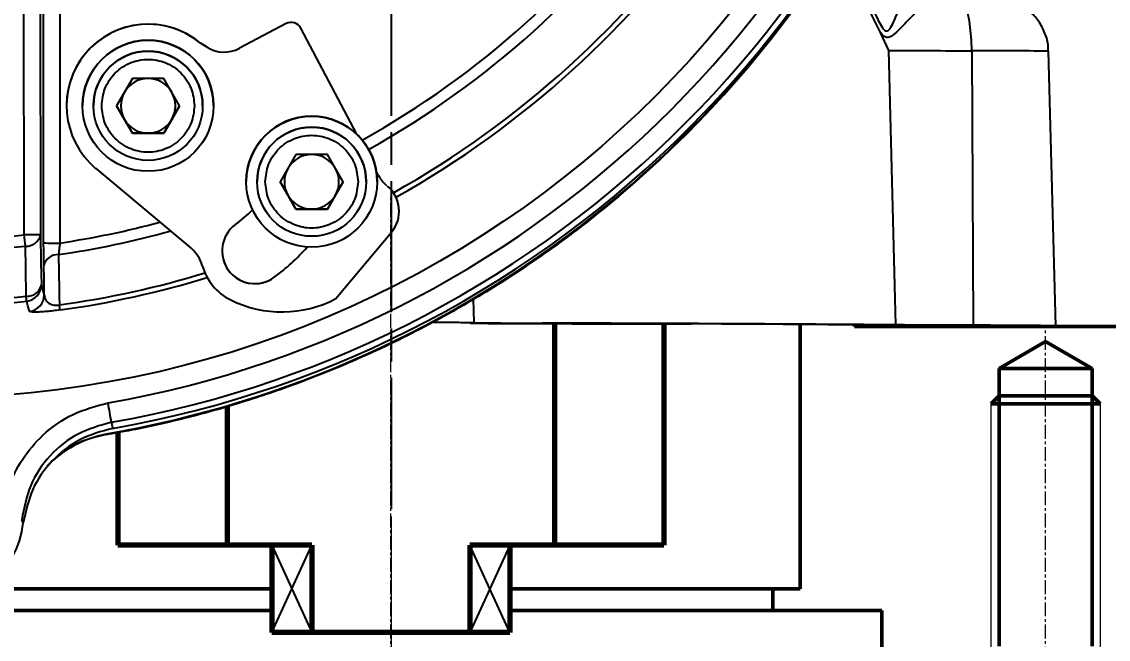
# Model space of a CAD drawing. Header units: millimetres. Extents: x 2462 to 4142, y 835 to 2023.
# Drawn here: x 3035.3 to 3134.9, y 1632 to 1688.6 of the extents above; entities that cross this region are included whole.
import ezdxf

# ---------------------------------------------------------------- set-up
doc = ezdxf.new("R2010")
doc.units = ezdxf.units.MM
doc.linetypes.add('AM_ISO08W050', pattern=[18, 12, -1.5, 3, -1.5])
doc.linetypes.add('CENTERX2', pattern=[20.32, 12.7, -2.54, 2.54, -2.54])
for name, color, linetype, lineweight in [('AM_7', 4, 'AM_ISO08W050', 25), ('CAXA0', 7, 'Continuous', 70), ('CAXA3', 7, 'Continuous', 25), ('标注', 3, 'Continuous', 13)]:
    doc.layers.add(name, color=color, linetype=linetype, lineweight=lineweight)
doc.styles.add('SLDTEXTSTYLE1', font='txt.shx', dxfattribs={"width": 0.7, "bigfont": 'gbcbig.shx'})
doc.dimstyles.new('SLDDIMSTYLE12$0', dxfattribs={"dimtxt": 12, "dimasz": 10, "dimexe": 0, "dimexo": 0.0625, "dimgap": 0.875, "dimtad": 1, "dimdec": 1, "dimlfac": 1.8, "dimrnd": 1e-09, "dimzin": 12, "dimdsep": 46, "dimtxsty": 'SLDTEXTSTYLE1', "dimcen": 0.09, "dimdle": 8.16, "dimclrd": 3, "dimclre": 3, "dimadec": 0, "dimazin": 3, "dimtfac": 1, "dimtdec": 1, "dimtofl": 0, "dimtmove": 0, "dimatfit": 3, "dimfxl": 0, "dimfrac": 2, "dimtolj": 1, "dimlwd": 5, "dimlwe": 5, "dimarcsym": 0})

# ---------------------------------------------------------------- blocks, each defined once
blk = doc.blocks.new('*D26')
at = {"layer": 'Defpoints', "color": 0, "transparency": 16777216}
for p in [(3218.485, 1897.934), (3130.073, 1660.731), (3230.485, 1660.731)]:
    blk.add_point(p, dxfattribs=at)
at = {"layer": '标注', "color": 3, "lineweight": 5, "transparency": 16777216}
blk.add_line((3218.548, 1897.934), (3230.485, 1897.934), dxfattribs=at)
at = {"layer": '标注', "color": 3, "linetype": 'Continuous', "lineweight": 5, "transparency": 16777216}
for p, q in [((3230.485, 1887.934), (3230.485, 1670.731)), ((3130.135, 1660.731), (3230.485, 1660.731))]:
    blk.add_line(p, q, dxfattribs=at)
at = {"layer": '标注', "color": 3, "transparency": 16777216}
for points in [[(3228.819, 1887.934), (3232.152, 1887.934), (3230.485, 1897.934)], [(3228.819, 1670.731), (3232.152, 1670.731), (3230.485, 1660.731)]]:
    blk.add_solid(points, dxfattribs=at)
at = {"layer": '标注', "color": 0, "transparency": 16777216, "insert": (3224.61, 1779.332), "char_height": 10, "attachment_point": 5, "rotation": 90, "style": 'SLDTEXTSTYLE1'}
blk.add_mtext('\\A1;235', dxfattribs=at)
blk = doc.blocks.new('*D27')
at = {"layer": 'Defpoints', "color": 0, "transparency": 16777216}
for p in [(2825.874, 1725.765), (3069.136, 1591.684), (3069.136, 1578.143)]:
    blk.add_point(p, dxfattribs=at)
at = {"layer": '标注', "color": 3, "lineweight": 5, "transparency": 16777216}
blk.add_line((2825.874, 1725.702), (2825.874, 1578.143), dxfattribs=at)
at = {"layer": '标注', "color": 3, "linetype": 'Continuous', "lineweight": 5, "transparency": 16777216}
for p, q in [((3069.136, 1591.621), (3069.136, 1578.143)), ((2835.874, 1578.143), (3059.136, 1578.143))]:
    blk.add_line(p, q, dxfattribs=at)
at = {"layer": '标注', "color": 3, "transparency": 16777216}
for points in [[(2835.874, 1579.81), (2835.874, 1576.477), (2825.874, 1578.143)], [(3059.136, 1579.81), (3059.136, 1576.477), (3069.136, 1578.143)]]:
    blk.add_solid(points, dxfattribs=at)
at = {"layer": '标注', "color": 0, "transparency": 16777216, "insert": (2946.443, 1584.018), "char_height": 10, "attachment_point": 5, "style": 'SLDTEXTSTYLE1'}
blk.add_mtext('\\A1;245', dxfattribs=at)
blk = doc.blocks.new('*D28')
at = {"layer": 'Defpoints', "color": 0, "transparency": 16777216}
for p in [(3069.182, 1643.319), (2902.093, 1619.41), (2902.093, 1591.631)]:
    blk.add_point(p, dxfattribs=at)
at = {"layer": '标注', "color": 3, "lineweight": 5, "transparency": 16777216}
blk.add_line((3069.182, 1643.257), (3069.182, 1591.631), dxfattribs=at)
at = {"layer": '标注', "color": 3, "linetype": 'Continuous', "lineweight": 5, "transparency": 16777216}
for p, q in [((2902.093, 1619.347), (2902.093, 1591.631)), ((3059.182, 1591.631), (2912.093, 1591.631))]:
    blk.add_line(p, q, dxfattribs=at)
at = {"layer": '标注', "color": 3, "transparency": 16777216}
for points in [[(2912.093, 1593.297), (2912.093, 1589.964), (2902.093, 1591.631)], [(3059.182, 1593.297), (3059.182, 1589.964), (3069.182, 1591.631)]]:
    blk.add_solid(points, dxfattribs=at)
at = {"layer": '标注', "color": 0, "transparency": 16777216, "insert": (2985.638, 1597.506), "char_height": 10, "attachment_point": 5, "style": 'SLDTEXTSTYLE1'}
blk.add_mtext('\\A1;160', dxfattribs=at)

msp = doc.modelspace()

# ---------------------------------------------------------------- linework, layer by layer
at = {"color": 7, "linetype": 'Continuous', "lineweight": 25}
for p, q in [((3035.543, 1669.056), (3035.486, 1714.271)), ((3036.983, 1714.268), (3037.041, 1669.053)), ((3037.326, 1668.312), (3037.267, 1714.212)), ((3038.764, 1714.209), (3038.823, 1668.309)), ((3059.545, 1688.396), (3055.266, 1686.137)), ((3059.545, 1688.396), (3055.266, 1686.137)), ((3060.897, 1687.978), (3060.897, 1687.979)), ((3066.024, 1678.263), (3060.897, 1687.979)), ((3066.024, 1678.263), (3060.897, 1687.978)), ((3114.78, 1685.953), (3113.993, 1687.572)), ((3052.3, 1686.231), (3051.7, 1686.598)), ((3051.7, 1686.598), (3051.7, 1686.598)), ((3052.3, 1686.231), (3051.7, 1686.598)), ((3052.3, 1686.231), (3052.3, 1686.231)), ((3055.266, 1686.137), (3055.266, 1686.137)), ((3115.419, 1660.809), (3114.78, 1685.953)), ((3122.357, 1685.917), (3122.484, 1660.775)), ((3130.069, 1660.73), (3129.392, 1685.875)), ((3045.452, 1683.373), (3044.009, 1680.873)), ((3048.339, 1683.373), (3045.452, 1683.373)), ((3049.782, 1680.873), (3048.339, 1683.373)), ((3041.895, 1680.878), (3041.895, 1680.878)), ((3044.009, 1680.873), (3045.452, 1678.373)), ((3044.73, 1679.623), (3044.009, 1680.873)), ((3048.339, 1678.373), (3049.782, 1680.873)), ((3049.782, 1680.873), (3049.06, 1679.623)), ((3051.895, 1680.868), (3051.895, 1680.868)), ((3045.452, 1678.373), (3044.73, 1679.623)), ((3049.06, 1679.623), (3048.339, 1678.373)), ((3045.452, 1678.373), (3048.339, 1678.373)), ((3045.452, 1678.373), (3045.452, 1678.373)), ((3046.895, 1678.373), (3045.452, 1678.373)), ((3048.339, 1678.373), (3046.895, 1678.373)), ((3048.339, 1678.373), (3048.339, 1678.373)), ((3060.44, 1676.421), (3058.997, 1673.921)), ((3063.327, 1676.421), (3060.44, 1676.421)), ((3064.77, 1673.921), (3063.327, 1676.421)), ((3042.091, 1675.148), (3050.893, 1667.762)), ((3068.021, 1674.481), (3067.805, 1674.889)), ((3068.021, 1674.481), (3067.805, 1674.889)), ((3055.884, 1673.927), (3055.884, 1673.927)), ((3056.884, 1673.926), (3056.884, 1673.926)), ((3058.997, 1673.921), (3060.44, 1671.421)), ((3059.719, 1672.671), (3058.997, 1673.921)), ((3063.327, 1671.421), (3064.77, 1673.921)), ((3064.77, 1673.921), (3064.049, 1672.671)), ((3067.884, 1673.915), (3067.884, 1673.915)), ((3068.021, 1674.481), (3068.021, 1674.481)), ((3060.44, 1671.421), (3059.719, 1672.671)), ((3064.049, 1672.671), (3063.327, 1671.421)), ((3060.44, 1671.421), (3063.327, 1671.421)), ((3061.884, 1671.421), (3060.44, 1671.421)), ((3063.327, 1671.421), (3061.884, 1671.421)), ((3069.895, 1671.216), (3069.895, 1671.216)), ((3064.093, 1663.213), (3069.193, 1669.291)), ((3076.773, 1661.004), (3076.716, 1663.198)), ((3076.414, 1660.966), (3076.414, 1661.004)), ((3083, 1660.931), (3083, 1660.969)), ((3093.458, 1660.896), (3096.631, 1660.922)), ((3108.114, 1660.864), (3110.216, 1660.811)), ((3115.045, 1660.769), (3115.045, 1660.808)), ((3122.25, 1660.735), (3122.25, 1660.773)), ((3043.08, 1650.841), (3043.08, 1650.763))]:
    msp.add_line(p, q, dxfattribs=at)
at = {"color": 1, "linetype": 'CENTERX2', "lineweight": 18, "ltscale": 0.1}
for p, q in [((3069.136, 1626.003), (3069.136, 1672.649)), ((3129.136, 1626.003), (3129.136, 1660.649))]:
    msp.add_line(p, q, dxfattribs=at)
at = {"lineweight": 50}
for p, q in [((3106.636, 1636.649), (3106.636, 1660.874)), ((3111.636, 1660.649), (3111.636, 1660.839)), ((3139.136, 1660.649), (3111.636, 1660.649)), ((3124.886, 1656.826), (3129.136, 1659.279)), ((3129.136, 1659.279), (3133.386, 1656.826)), ((3124.886, 1631.399), (3124.886, 1656.826)), ((3124.886, 1656.826), (3133.386, 1656.826)), ((3133.386, 1656.826), (3133.386, 1631.399)), ((3124.136, 1653.576), (3124.886, 1654.326)), ((3124.886, 1654.326), (3133.386, 1654.326)), ((3133.386, 1654.326), (3134.136, 1653.576)), ((3124.136, 1653.576), (3134.136, 1653.576)), ((3058.236, 1636.649), (3032.002, 1636.649)), ((3106.636, 1636.649), (3080.036, 1636.649)), ((3104.136, 1634.649), (3104.136, 1636.649)), ((3058.236, 1634.649), (3029.033, 1634.649)), ((3114.136, 1634.649), (3080.036, 1634.649)), ((3114.136, 1630.649), (3114.136, 1634.649))]:
    msp.add_line(p, q, dxfattribs=at)
at = {"lineweight": 18}
for p, q in [((3124.136, 1630.649), (3124.136, 1653.576)), ((3134.136, 1653.576), (3134.136, 1630.649))]:
    msp.add_line(p, q, dxfattribs=at)
at = {"color": 7, "linetype": 'Continuous', "lineweight": 25, "flags": 128}
for points in [[(3122.357, 1685.917), (3122.329, 1686.871), (3122.258, 1687.784), (3122.146, 1688.623), (3121.998, 1689.355), (3121.817, 1689.954), (3121.612, 1690.398), (3121.39, 1690.67), (3121.159, 1690.76)], [(3037.041, 1669.053), (3037.082, 1666.484), (3037.115, 1664.466)], [(3035.724, 1663.441), (3035.685, 1666.009), (3035.655, 1668.028)], [(3037.384, 1663.544), (3037.36, 1665.045), (3037.341, 1666.224)], [(3037.115, 1664.466), (3037.266, 1663.95), (3037.384, 1663.544)], [(3036.044, 1662.053), (3035.891, 1662.569), (3035.77, 1662.974)], [(3096.631, 1660.922), (3095.052, 1660.928), (3093.433, 1660.934), (3091.775, 1660.941), (3090.082, 1660.947), (3088.355, 1660.952), (3086.598, 1660.958), (3084.812, 1660.964), (3083, 1660.969)], [(3083, 1660.931), (3084.365, 1660.927), (3085.715, 1660.922), (3087.05, 1660.918), (3088.369, 1660.914), (3089.67, 1660.909), (3090.952, 1660.905), (3092.216, 1660.9), (3093.458, 1660.896)], [(3108.114, 1660.864), (3106.891, 1660.871), (3105.603, 1660.879), (3104.251, 1660.886), (3102.839, 1660.893), (3101.369, 1660.901), (3099.843, 1660.908), (3098.262, 1660.915), (3096.631, 1660.922)]]:
    msp.add_lwpolyline(points, dxfattribs=at)
at = {"color": 7, "linetype": 'Continuous', "lineweight": 25}
for centre, radius in [((3026.511, 1748.766), 94.663), ((3046.895, 1680.873), 6), ((3046.895, 1680.873), 5), ((3061.884, 1673.921), 6), ((3061.884, 1673.921), 5)]:
    msp.add_circle(centre, radius, dxfattribs=at)
for centre, radius, start, end in [((3026.746, 1749.193), 81.781, 299.09783, 350.2349), ((3026.745, 1749.192), 82.814, 299.16619, 350.46956), ((3026.738, 1749.179), 87.37, 299.20559, 350.91933), ((3026.736, 1749.175), 87.836, 299.2116, 350.91933), ((3026.512, 1748.766), 96.559, 279.97048, 350.17569), ((3026.509, 1748.76), 98.356, 279.97048, 350.17569), ((3026.492, 1748.728), 98.896, 279.98751, 350.15867), ((3026.234, 1748.303), 98.999, 310.10928, 341.02323), ((3026.233, 1748.397), 99, 279.79751, 336.85186), ((3060.012, 1687.512), 1, 27.82515, 117.82515), ((3060.012, 1687.512), 1, 27.82515, 117.82515), ((3046.895, 1680.873), 7.474, 50, 230), ((3046.895, 1680.873), 7.474, 50, 179.93876), ((3046.895, 1680.873), 6, 359.93876, 179.87751), ((3046.895, 1680.873), 5, 359.99969, 179.93876), ((3053.865, 1688.79), 3, 238.5537, 297.82515), ((3053.865, 1688.79), 3, 238.5537, 297.82515), ((3124.288, 2881.21), 1195.295, 269.54424, 269.907443), ((3122.623, 1135.33), 550.586, 89.29554, 90.02769), ((3046.895, 1680.873), 2.5, 89.99969, 149.99969), ((3046.895, 1680.873), 2.5, 29.99969, 89.99969), ((3046.895, 1680.873), 2.5, 149.99969, 209.99969), ((3046.895, 1680.873), 2.5, 329.99969, 29.99969), ((3046.895, 1680.873), 2.5, 209.99969, 269.99969), ((3046.895, 1680.873), 2.5, 269.99969, 329.99969), ((3061.884, 1673.921), 6, 359.93876, 179.87751), ((3061.884, 1673.921), 5, 359.99969, 179.93876), ((3061.884, 1673.921), 2.5, 89.99969, 149.99969), ((3061.884, 1673.921), 2.5, 29.99969, 89.99969), ((3061.884, 1673.921), 2.5, 149.99969, 209.99969), ((3061.884, 1673.921), 2.5, 329.99969, 29.99969), ((3070.674, 1675.881), 3, 207.82515, 230), ((3070.674, 1675.881), 3, 207.82515, 230), ((3061.884, 1673.921), 2.5, 209.99969, 269.99969), ((3061.884, 1673.921), 2.5, 269.99969, 329.99969), ((3066.895, 1671.219), 3, 359.93876, 50), ((3066.895, 1671.219), 3, 320, 50), ((3046.895, 1680.873), 13.5, 306.36279, 315.13033), ((3026.746, 1749.193), 81.781, 278.49207, 285.04191), ((3056.678, 1667.586), 3, 126.36279, 306.36279), ((3026.782, 1749.26), 80.682, 263.91174, 276.23432), ((3036.068, 1545.58), 123.477, 89.54842, 90.24317), ((2477.804, 1608.066), 561.064, 6.13508, 6.24064), ((3035.76, 1669.335), 1.311, 265.38098, 347.59486), ((3026.745, 1749.192), 82.814, 278.29321, 285.54104), ((3026.781, 1749.259), 81.714, 263.91174, 276.23432), ((3038.299, 1791.785), 123.477, 269.54842, 270.24317), ((3048.965, 1665.464), 3, 15.38287, 50), ((3056.678, 1667.586), 3, 179.93876, 306.36279), ((3046.895, 1680.873), 19.5, 306.36279, 318.43109), ((3046.895, 1680.873), 19.5, 306.36279, 318.43104), ((3038.609, 1665.95), 1.296, 86.38618, 167.81695), ((3026.738, 1749.179), 87.37, 277.91619, 286.87628), ((3056.678, 1667.586), 5, 195.38287, 243.70737), ((3026.736, 1749.175), 87.836, 277.91619, 286.92962), ((3035.833, 1664.749), 1.313, 265.24376, 347.56308), ((3035.615, 1664.466), 1.5, 275.96273, 359.98538), ((3026.772, 1749.242), 86.736, 264.19127, 275.9548), ((3026.774, 1749.246), 86.271, 264.19127, 275.9548), ((2990.714, 1658.71), 45.257, 5.40722, 6.0002), ((3035.884, 1663.545), 1.5, 276.10033, 359.98556), ((2996.066, 1656.667), 43.121, 7.34172, 7.96399), ((3059.171, 1672.582), 10.583, 243.58851, 297.71587), ((3071.41, 1177.058), 483.972, 89.4076, 89.81392), ((3071.418, 1134.279), 526.753, 89.41742, 89.82957), ((3084.168, 2497.306), 836.338, 269.468817, 269.920028), ((3084.168, 2497.267), 836.338, 269.468817, 269.920028), ((3084.586, 2521.554), 860.585, 269.479846, 269.914094), ((3074.759, -3232.491), 4893.468, 89.52392, 89.900045), ((3099.863, 210.895), 1449.992, 89.400088, 89.673987), ((3102.55, 503.153), 1157.683, 89.381616, 89.620608), ((3123.983, 2779.986), 1119.214, 269.542429, 269.911266), ((3123.983, 2779.947), 1119.214, 269.542429, 269.911266), ((3122.541, 1085.473), 575.3, 89.300014, 90.028987), ((2818.408, 1613.717), 228.345, 9.62348, 10.07571), ((3044.782, 1640.908), 10, 99.79755, 135.77135), ((3026.625, 1643.729), 8.89, 186.98978, 353.15629)]:
    msp.add_arc(centre, radius, start, end, dxfattribs=at)
for points, knots in [([(3112.62, 1690.893), (3112.736, 1690.703), (3113.001, 1690.271), (3113.362, 1689.578), (3113.717, 1688.85), (3114.05, 1688.19), (3114.347, 1687.767), (3114.603, 1687.715), (3114.852, 1687.881), (3115.13, 1688.362), (3115.458, 1689.112), (3115.793, 1689.983), (3116.127, 1690.87), (3116.494, 1691.808), (3116.861, 1692.644), (3117.039, 1692.776), (3117.124, 1692.839)], [0, 0, 0, 0, 0.054478, 0.12402, 0.18603, 0.248064, 0.309806, 0.340122, 0.371703, 0.433746, 0.49622, 0.579686, 0.665612, 0.745719, 0.879522, 1, 1, 1, 1]), ([(3113.993, 1687.572), (3113.757, 1688.06), (3113.403, 1688.791), (3112.983, 1689.729), (3112.772, 1690.209), (3112.668, 1690.474), (3112.621, 1690.622), (3112.606, 1690.707), (3112.603, 1690.743), (3112.604, 1690.758), (3112.604, 1690.765)], [0, 0, 0, 0, 0.499801, 0.749958, 0.875029, 0.937549, 0.976974, 0.990166, 0.995418, 1, 1, 1, 1]), ([(3118.839, 1690.666), (3118.762, 1690.644), (3118.514, 1690.571), (3117.742, 1689.911), (3116.758, 1688.933), (3115.796, 1687.929), (3115.223, 1687.38), (3114.792, 1687.136), (3114.386, 1687.112), (3114.15, 1687.388), (3113.993, 1687.572)], [0, 0, 0, 0, 0.060975, 0.196762, 0.464039, 0.597802, 0.731737, 0.798849, 0.865971, 1, 1, 1, 1]), ([(3129.357, 1685.873), (3129.363, 1686.011), (3129.388, 1686.568), (3129.107, 1687.527), (3128.53, 1688.649), (3127.669, 1689.588), (3126.609, 1690.283), (3125.643, 1690.61), (3125.006, 1690.707), (3124.751, 1690.729), (3124.685, 1690.732), (3124.667, 1690.733)], [0, 0, 0, 0, 0.055274, 0.223544, 0.391814, 0.560087, 0.728367, 0.896723, 0.963288, 0.989835, 1, 1, 1, 1]), ([(3042.645, 1680.873), (3042.702, 1681.408), (3042.789, 1682.23), (3043.319, 1683.22), (3043.868, 1683.9), (3044.549, 1684.452), (3045.538, 1684.965), (3046.895, 1685.226), (3048.252, 1684.965), (3049.242, 1684.452), (3049.923, 1683.9), (3050.471, 1683.22), (3051.001, 1682.23), (3051.089, 1681.408), (3051.145, 1680.873)], [0, 0, 0, 0, 0.119728, 0.18418, 0.25, 0.31582, 0.380272, 0.5, 0.619728, 0.68418, 0.75, 0.81582, 0.880272, 1, 1, 1, 1]), ([(3051.145, 1680.873), (3051.089, 1680.338), (3051.001, 1679.516), (3050.471, 1678.526), (3049.923, 1677.846), (3049.242, 1677.294), (3048.252, 1676.781), (3046.895, 1676.52), (3045.538, 1676.781), (3044.549, 1677.294), (3043.868, 1677.846), (3043.319, 1678.526), (3042.789, 1679.516), (3042.702, 1680.338), (3042.645, 1680.873)], [0, 0, 0, 0, 0.119728, 0.18418, 0.25, 0.31582, 0.380272, 0.5, 0.619728, 0.68418, 0.75, 0.81582, 0.880272, 1, 1, 1, 1]), ([(3057.634, 1673.921), (3057.69, 1674.456), (3057.778, 1675.278), (3058.308, 1676.268), (3058.856, 1676.948), (3059.537, 1677.5), (3060.527, 1678.013), (3061.884, 1678.274), (3063.241, 1678.013), (3064.23, 1677.5), (3064.911, 1676.948), (3065.46, 1676.268), (3065.99, 1675.278), (3066.077, 1674.456), (3066.134, 1673.921)], [0, 0, 0, 0, 0.119728, 0.18418, 0.25, 0.31582, 0.380272, 0.5, 0.619728, 0.68418, 0.75, 0.81582, 0.880272, 1, 1, 1, 1]), ([(3066.134, 1673.921), (3066.077, 1673.386), (3065.99, 1672.564), (3065.46, 1671.574), (3064.911, 1670.894), (3064.23, 1670.342), (3063.241, 1669.829), (3061.884, 1669.568), (3060.527, 1669.829), (3059.537, 1670.342), (3058.856, 1670.894), (3058.308, 1671.574), (3057.778, 1672.564), (3057.69, 1673.386), (3057.634, 1673.921)], [0, 0, 0, 0, 0.119728, 0.18418, 0.25, 0.31582, 0.380272, 0.5, 0.619728, 0.68418, 0.75, 0.81582, 0.880272, 1, 1, 1, 1]), ([(3090.014, 1672.586), (3089.086, 1671.822), (3087.006, 1670.107), (3083.404, 1667.432), (3078.953, 1664.439), (3073.573, 1661.27), (3067.206, 1658.073), (3060.842, 1655.467), (3054.977, 1653.517), (3050.111, 1652.19), (3045.964, 1651.25), (3043.432, 1650.822), (3042.409, 1650.65)], [0, 0, 0, 0, 0.0679644, 0.1524883, 0.2535699, 0.3712073, 0.5053982, 0.6561399, 0.7596863, 0.854749, 0.9413276, 1, 1, 1, 1]), ([(3037.341, 1666.224), (3037.337, 1666.574), (3037.329, 1667.199), (3037.327, 1667.971), (3037.326, 1668.312)], [0, 0, 0, 0, 0.559211, 1, 1, 1, 1]), ([(3038.823, 1668.309), (3038.808, 1668.197), (3038.779, 1667.984), (3038.732, 1667.609), (3038.706, 1667.385), (3038.69, 1667.244)], [0, 0, 0, 0, 0.288214, 0.551153, 1, 1, 1, 1]), ([(3038.69, 1667.244), (3038.705, 1666.385), (3038.732, 1664.85), (3038.759, 1663.316), (3038.771, 1662.641)], [0, 0, 0, 0, 0.56, 1, 1, 1, 1]), ([(3037.384, 1663.544), (3037.431, 1663.3), (3037.489, 1663.001), (3037.892, 1662.732), (3038.128, 1662.641), (3038.38, 1662.605), (3038.603, 1662.612), (3038.715, 1662.631), (3038.771, 1662.641)], [0, 0, 0, 0, 0.563128, 0.690506, 0.805663, 0.905901, 0.952646, 1, 1, 1, 1]), ([(3038.833, 1662.177), (3038.62, 1662.149), (3038.181, 1662.091), (3037.593, 1662.035), (3037.083, 1661.997), (3036.573, 1661.978), (3036.143, 1661.989), (3036.078, 1662.031), (3036.044, 1662.053)], [0, 0, 0, 0, 0.120728, 0.249078, 0.373105, 0.501665, 0.740986, 1, 1, 1, 1]), ([(3108.04, 1660.84), (3107.901, 1660.841), (3106.869, 1660.85), (3104.185, 1660.867), (3100.355, 1660.889), (3097.383, 1660.902), (3096.056, 1660.908)], [0, 0, 0, 0, 0.052381, 0.389911, 0.727442, 1, 1, 1, 1]), ([(3122.484, 1660.775), (3123.531, 1660.772), (3125.625, 1660.765), (3128.095, 1660.753), (3129.684, 1660.741), (3130.294, 1660.73), (3129.804, 1660.724), (3129.569, 1660.721)], [0, 0, 0, 0, 0.203363, 0.406726, 0.610088, 0.813451, 1, 1, 1, 1]), ([(3033.529, 1643.128), (3033.685, 1644.078), (3033.998, 1645.973), (3035.316, 1648.572), (3037.281, 1650.901), (3039.948, 1652.801), (3042.135, 1653.377), (3043.231, 1653.665)], [0, 0, 0, 0, 0.187272, 0.373654, 0.560801, 0.77997, 1, 1, 1, 1]), ([(3043.539, 1651.89), (3042.487, 1651.599), (3040.382, 1651.019), (3037.803, 1648.926), (3035.929, 1646.181), (3035.521, 1644.032), (3035.317, 1642.957)], [0, 0, 0, 0, 0.249744, 0.499535, 0.749623, 1, 1, 1, 1]), ([(3043.539, 1651.89), (3043.559, 1651.786), (3043.596, 1651.6), (3043.629, 1651.413), (3043.644, 1651.331)], [0, 0, 0, 0, 0.56, 1, 1, 1, 1]), ([(3043.644, 1651.331), (3042.612, 1651.049), (3040.551, 1650.484), (3038.009, 1648.463), (3036.131, 1645.811), (3035.679, 1643.718), (3035.452, 1642.67)], [0, 0, 0, 0, 0.250047, 0.499449, 0.749396, 1, 1, 1, 1]), ([(3038.078, 1648.297), (3038.72, 1648.855), (3040.167, 1650.115), (3042.038, 1650.582), (3043.08, 1650.841)], [0, 0, 0, 0, 0.442756, 1, 1, 1, 1]), ([(3035.452, 1642.67), (3035.428, 1642.724), (3035.384, 1642.82), (3035.338, 1642.915), (3035.317, 1642.957)], [0, 0, 0, 0, 0.56, 1, 1, 1, 1])]:
    msp.add_open_spline(points, degree=3, knots=knots, dxfattribs=at)
msp.add_open_spline([(3122.484, 1660.775), (3121.687, 1660.777), (3120.093, 1660.782), (3118.054, 1660.79), (3116.389, 1660.799), (3115.743, 1660.805), (3115.419, 1660.809)], degree=3, dxfattribs=at)
at = {"layer": 'AM_7'}
msp.add_line((3069.182, 1853.97), (3069.182, 1643.319), dxfattribs=at)
at = {"layer": 'CAXA0', "color": 4}
for p, q in [((3084.136, 1660.968), (3084.136, 1640.649)), ((3094.136, 1660.939), (3094.136, 1640.649)), ((3054.136, 1653.411), (3054.136, 1640.649)), ((3044.136, 1651.03), (3044.136, 1640.649)), ((3061.886, 1640.649), (3044.136, 1640.649)), ((3058.236, 1640.649), (3058.236, 1632.649)), ((3061.886, 1640.649), (3061.886, 1632.649)), ((3094.136, 1640.649), (3076.386, 1640.649)), ((3076.386, 1640.649), (3076.386, 1632.649)), ((3080.036, 1640.649), (3080.036, 1632.649)), ((3080.036, 1632.649), (3058.236, 1632.649))]:
    msp.add_line(p, q, dxfattribs=at)
at = {"layer": 'CAXA3', "color": 4, "linetype": 'Continuous', "lineweight": 25}
for p, q in [((3058.236, 1632.649), (3061.886, 1640.649)), ((3058.236, 1640.649), (3061.886, 1632.649)), ((3080.036, 1632.649), (3076.386, 1640.649)), ((3080.036, 1640.649), (3076.386, 1632.649))]:
    msp.add_line(p, q, dxfattribs=at)

# ---------------------------------------------------------------- dimensions: what is measured, and where the dimension line sits
at = {"layer": '标注'}
dim = msp.add_linear_dim(base=(3230.485, 1660.731), p1=(3218.485, 1897.934), p2=(3130.073, 1660.731), angle=90, text='235', dimstyle='SLDDIMSTYLE12$0', override={"dimtxt": 10, "dimtdec": 3, "dimtzin": 0}, dxfattribs=at)
dim.commit()
dim.dimension.update_dxf_attribs({"geometry": '*D26', "text_midpoint": (3224.61, 1779.332)})
dim = msp.add_linear_dim(base=(3069.136, 1578.143), p1=(2825.874, 1725.765), p2=(3069.136, 1591.684), text='245', dimstyle='SLDDIMSTYLE12$0', override={"dimtxt": 10, "dimtdec": 3, "dimtzin": 0}, dxfattribs=at)
dim.commit()
dim.dimension.update_dxf_attribs({"geometry": '*D27', "text_midpoint": (2946.443, 1578.143), "dimtype": 160})
dim = msp.add_linear_dim(base=(2902.093, 1591.631), p1=(3069.182, 1643.319), p2=(2902.093, 1619.41), text='160', dimstyle='SLDDIMSTYLE12$0', override={"dimtxt": 10, "dimtdec": 3, "dimtzin": 0}, dxfattribs=at)
dim.commit()
dim.dimension.update_dxf_attribs({"geometry": '*D28', "text_midpoint": (2985.638, 1597.506)})

doc.saveas('drawing.dxf')
